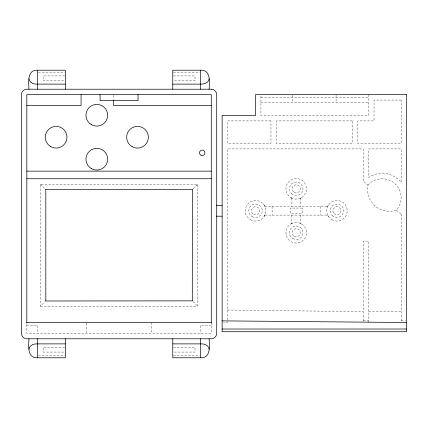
<?xml version="1.0" encoding="UTF-8"?>
<svg xmlns="http://www.w3.org/2000/svg" width="428" height="428" viewBox="0 0 428 428"><rect width="100%" height="100%" fill="white"/><g stroke="black" fill="none" stroke-linecap="round" stroke-linejoin="round"><path stroke-width="0.32" stroke-dasharray="2.14 1.6" d="M265.071 214.717L263.728 217.049M327.404 206.826L328.752 204.498M367.941 185.233L368.759 184.297A18.987 18.987 0 0 1 394.707 183.446A18.987 18.987 0 0 1 397.248 209.281L396.43 210.218A21.967 21.967 0 0 1 367.941 185.233L363.87 181.659L363.195 181.659L363.195 148.896L227.562 148.896L227.562 322.509L223.341 322.509M40.387 306.229L197.725 306.229L197.725 184.163L40.387 184.163L40.387 306.229L45.09 301.531M193.028 188.86L197.725 184.163M300.183 198.325L301.392 197.725M291.083 223.817A10.309 10.309 0 0 1 306.544 232.746A10.309 10.309 0 0 1 291.083 241.67A10.309 10.309 0 0 1 291.083 223.817L292.292 223.223M38.333 72.61L64.687 72.61M173.426 72.61L199.78 72.61M64.692 75.927L43.1 75.927L43.1 80.806L64.692 80.806M173.42 75.927L195.013 75.927L195.013 80.806L173.42 80.806M260.93 97.354L368.62 97.354M260.93 102.779L368.62 102.779M264.879 206.43L327.602 206.43M264.879 215.113L327.602 215.113M368.62 311.659L401.175 311.659M363.195 320.877L368.62 320.877M401.175 320.877L405.396 320.877M26.825 325.221L37.675 325.221L37.675 333.359M211.288 325.221L200.438 325.221L200.438 333.359M64.692 347.194L43.1 347.194L43.1 352.073L64.692 352.073M173.42 347.194L195.013 347.194L195.013 352.073L173.42 352.073M38.333 355.39L64.687 355.39M173.426 355.39L199.78 355.39M227.562 310.027L363.195 311.659M291.083 197.725A10.309 10.309 0 0 0 306.544 188.802A10.309 10.309 0 0 0 291.083 179.872A10.309 10.309 0 0 0 291.083 197.725L292.292 198.325M300.183 223.223L301.392 223.817M396.43 210.218L400.501 213.786L401.175 213.021L401.175 322.509M193.028 301.531L197.725 306.229M40.387 184.163L45.09 188.86M328.752 217.049L327.404 214.717M263.728 204.498L265.071 206.826M368.62 94.642L368.62 115.474L260.93 115.474L260.93 94.642M368.62 322.509L368.62 241.125L363.195 241.125L363.195 322.509M336.071 95.267L336.071 102.779M320.379 206.43L320.379 215.113M300.579 198.127L300.579 206.43M300.579 215.113L300.579 223.416M292.666 95.267L292.666 102.779M291.896 198.127L291.896 206.43M291.896 215.113L291.896 223.416M272.096 206.43L272.096 215.113M211.288 322.509L211.288 333.359L26.825 333.359L26.825 322.509M151.533 322.509L151.533 333.359M113.629 95.278L113.629 99.751M86.504 323.145L86.504 333.359M369.979 176.582L368.62 177.486L368.62 148.896L401.175 148.896L401.175 182.43L399.447 180.461A24.412 24.412 0 0 0 369.979 176.582M401.175 100.066L374.045 100.066L374.045 120.899L357.771 120.899L357.771 143.471L401.175 143.471L401.175 100.066M270.967 120.899L227.562 120.899L227.562 143.471L270.967 143.471L270.967 120.899M352.346 120.899L276.392 120.899L276.392 143.471L352.346 143.471L352.346 120.899M302.205 208.061L290.27 208.061L290.27 213.486L302.205 213.486L302.205 208.061M250.396 219.698A10.309 10.309 0 0 0 265.858 210.774A10.309 10.309 0 0 0 250.396 201.845A10.309 10.309 0 0 0 250.396 219.698M331.775 219.698A10.309 10.309 0 0 0 347.236 210.774A10.309 10.309 0 0 0 331.775 201.845A10.309 10.309 0 0 0 331.775 219.698M252.156 216.648A6.784 6.784 0 0 0 262.332 210.774A6.784 6.784 0 0 0 252.156 204.9A6.784 6.784 0 0 0 252.156 216.648M291.441 193.595A6.784 6.784 0 0 0 302.789 190.556A6.784 6.784 0 0 0 294.485 182.248A6.784 6.784 0 0 0 291.441 193.595M294.202 192.322A4.071 4.071 0 0 0 300.306 188.802A4.071 4.071 0 0 0 294.202 185.276A4.071 4.071 0 0 0 294.202 192.322M292.848 238.621A6.784 6.784 0 0 0 303.019 232.746A6.784 6.784 0 0 0 292.848 226.872A6.784 6.784 0 0 0 292.848 238.621M332.133 215.568A6.784 6.784 0 0 0 343.481 212.529A6.784 6.784 0 0 0 335.172 204.22A6.784 6.784 0 0 0 332.133 215.568M334.054 213.652A4.071 4.071 0 0 0 340.859 211.828A4.071 4.071 0 0 0 335.873 206.842A4.071 4.071 0 0 0 334.054 213.652M253.515 214.294A4.071 4.071 0 0 0 259.619 210.774A4.071 4.071 0 0 0 253.515 207.248A4.071 4.071 0 0 0 253.515 214.294M294.202 236.267A4.071 4.071 0 0 0 300.306 232.746A4.071 4.071 0 0 0 294.202 229.221A4.071 4.071 0 0 0 294.202 236.267"/><path stroke-width="0.64" d="M45.63 300.991L192.343 300.852M192.3 300.804L192.343 189.54M65.345 89.217L65.345 70.229L37.675 70.229C27.098 69.325 28.558 82.508 28.997 89.217M172.768 338.783L172.768 357.771L200.438 357.771C211.015 358.675 209.554 345.492 209.115 338.783M209.115 89.217C209.554 82.508 211.015 69.325 200.438 70.229L172.768 70.229L172.768 89.217M65.345 84.118L37.675 84.118A7.667 5.409 0 0 1 29.002 78.752M172.768 84.118L200.438 84.118A7.667 5.409 0 0 0 209.11 78.752M26.825 105.491L81.079 105.491L81.079 94.642M211.288 105.491L113.629 105.491L113.629 100.387M26.825 171.141L211.288 171.141M26.825 178.733L211.288 178.733M45.63 189.401L192.3 189.588M216.172 205.349L222.03 205.349M216.172 216.199L222.03 216.199M26.825 322.509L211.288 322.509M222.137 329.02L406.6 329.02M65.345 343.882L37.675 343.882A7.667 5.409 0 0 0 29.002 349.248M172.768 343.882L200.438 343.882A7.667 5.409 0 0 1 209.11 349.248M28.997 338.783C28.558 345.492 27.098 358.675 37.675 357.771L65.345 357.771L65.345 338.783M222.137 320.877L406.6 322.509M211.288 323.22L211.288 94.642L26.825 94.642L26.825 323.22M200.438 70.229L200.438 89.217M200.438 338.783L200.438 357.771M138.046 94.642L138.046 100.612L100.066 100.612L100.066 94.642M45.812 189.588L45.812 300.804M37.675 70.229L37.675 89.217M37.675 338.783L37.675 357.771M211.288 89.217L26.825 89.217A5.425 5.425 0 0 0 21.4 94.642L21.4 333.359A5.425 5.425 0 0 0 26.825 338.783L211.288 338.783A5.425 5.425 0 0 0 216.712 333.359L216.712 94.642A5.425 5.425 0 0 0 211.288 89.217M406.6 94.642L255.505 94.642L255.505 115.474L222.137 115.474L222.137 331.732L406.6 331.732L406.6 94.642M91.389 124.655A10.85 10.85 0 0 0 107.663 115.26A10.85 10.85 0 0 0 91.389 105.86A10.85 10.85 0 0 0 91.389 124.655M132.075 146.627A10.85 10.85 0 0 0 148.356 137.233A10.85 10.85 0 0 0 132.075 127.833A10.85 10.85 0 0 0 132.075 146.627M91.389 168.6A10.85 10.85 0 0 0 107.663 159.205A10.85 10.85 0 0 0 91.389 149.805A10.85 10.85 0 0 0 91.389 168.6M50.697 146.627A10.85 10.85 0 0 0 66.971 137.233A10.85 10.85 0 0 0 50.697 127.833A10.85 10.85 0 0 0 50.697 146.627M200.871 155.15A2.712 2.712 0 0 0 204.937 152.801A2.712 2.712 0 0 0 200.871 150.453A2.712 2.712 0 0 0 200.871 155.15"/></g></svg>
